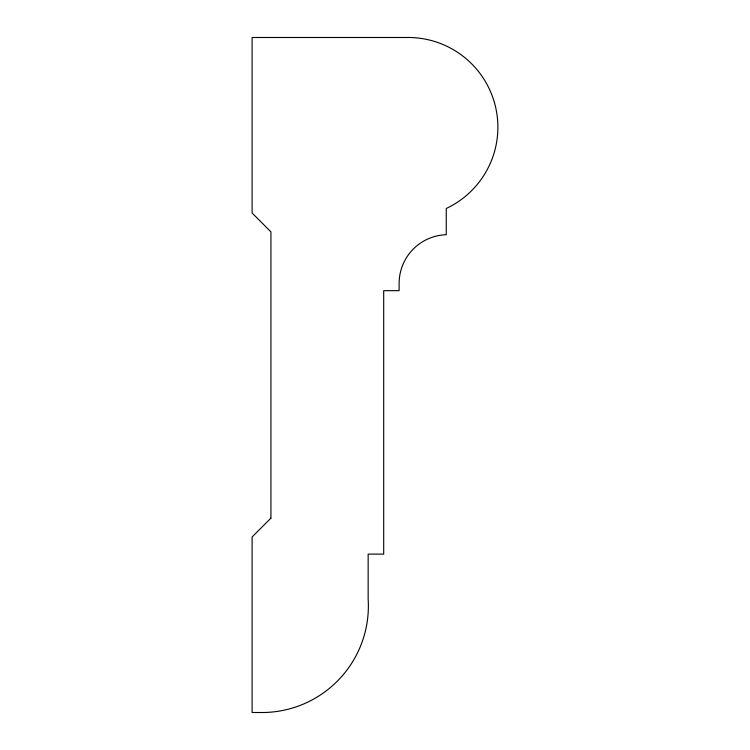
<?xml version="1.0" encoding="UTF-8"?>
<svg xmlns="http://www.w3.org/2000/svg" width="750" height="750" viewBox="0 0 750 750"><rect width="100%" height="100%" fill="white"/><g stroke="black" fill="none" stroke-linecap="round" stroke-linejoin="round"><path stroke-width="1.12" d="M270.928 518.147L252.113 536.972L252.113 712.5L259.537 712.5A106.537 106.537 0 0 0 368.156 599.194L368.156 554.119L383.691 554.119L383.691 290.663L399.122 290.663L399.122 283.631A48.712 48.712 0 0 1 446.259 234.713L446.259 208.481A89.756 89.756 0 0 0 405.872 37.5L252.113 37.5L252.113 213.028L270.928 231.853L270.928 518.147"/></g></svg>
